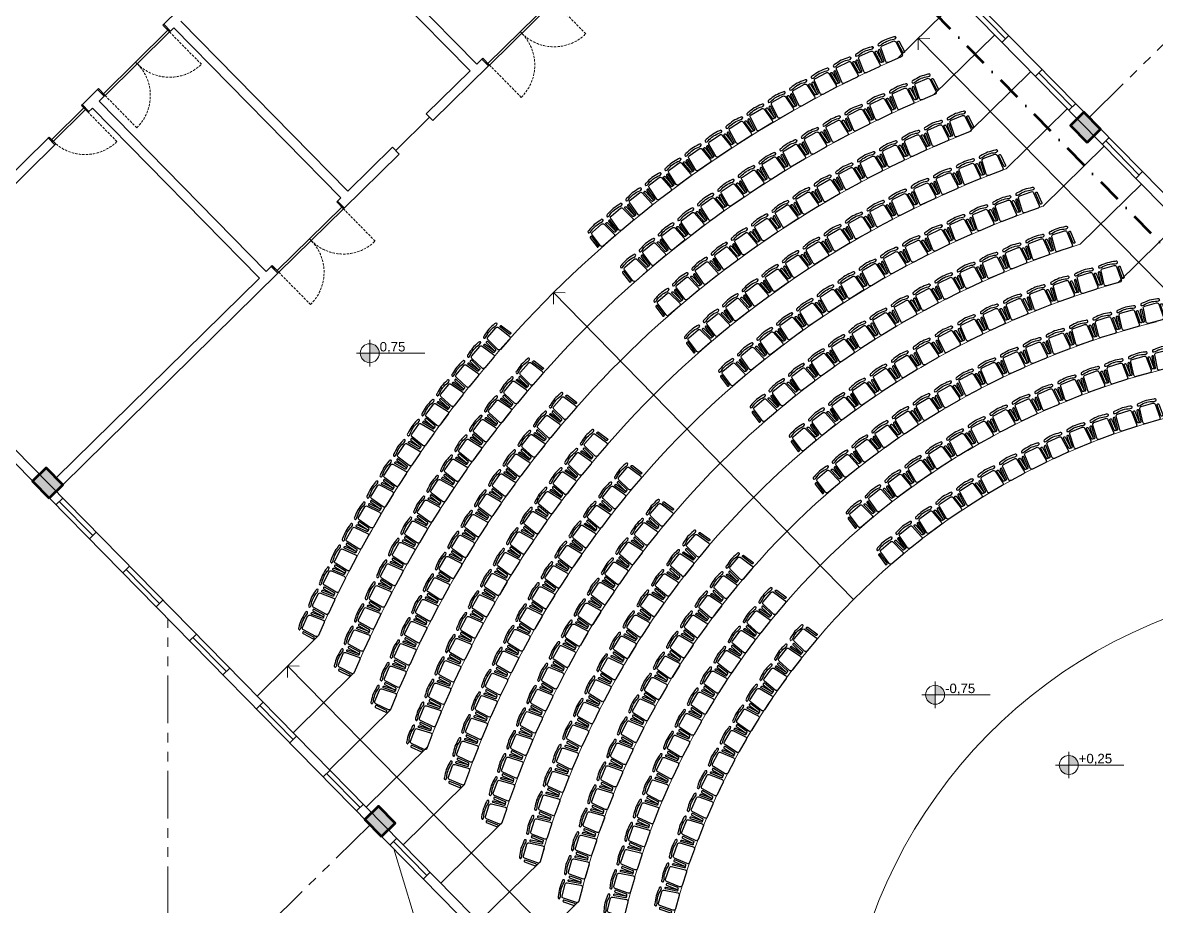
# Model space of a CAD drawing. Header units: millimetres. Extents: x -5316 to 10114, y -10026 to 11025.
# Drawn here: x 2586 to 4965, y -4454 to -2601 of the extents above; entities that cross this region are included whole.
import ezdxf

# ---------------------------------------------------------------- set-up
doc = ezdxf.new("R2010")
doc.units = ezdxf.units.MM
for name, pattern in [('CENTER2', [28.575, 19.05, -3.175, 3.175, -3.175]), ('DASHDOT2', [0.5, 0.25, -0.125, 0, -0.125]), ('DUZ', [0]), ('HIDDEN', [0.375, 0.25, -0.125]), ('PHANTOM', [2.5, 1.25, -0.25, 0.25, -0.25, 0.25, -0.25])]:
    doc.linetypes.add(name, pattern=pattern)
for name, color, linetype, lineweight in [('1m', 12, 'Continuous', 0), ('AKS', 31, 'CENTER2', 5), ('DUVAR', 1, 'Continuous', 35), ('karl', 50, 'Continuous', 20), ('kesit çizgisi', 2, 'DASHDOT2', 50), ('kolon', 5, 'Continuous', 53), ('KOT', 33, 'Continuous', 0), ('MTX-MERDIVEN', 140, 'DUZ', 18), ('PL-KAPI', 43, 'Continuous', 13), ('tefriş', 6, 'Continuous', 25), ('tefrişler', 13, 'Continuous', 5), ('öz-cam', 4, 'Continuous', 5)]:
    doc.layers.add(name, color=color, linetype=linetype, lineweight=lineweight)
doc.layers.add('kot yazıları', color=72, linetype='Continuous')
doc.styles.get("Standard").update_dxf_attribs({"font": 'arial.ttf'})

# ---------------------------------------------------------------- blocks, each defined once
blk = doc.blocks.new('hu  mk öç')
at = {"layer": 'tefriş'}
for points in [[(14361.6, 2306.4), (14360.1, 2282.7, 0.414214), (14361.5, 2281.1), (14362.5, 2281.1, 0.414214), (14364.1, 2282.5), (14365.6, 2306.2, 0.414214), (14364.2, 2307.8), (14363.2, 2307.9, 0.414214)], [(14365, 2316, -0.427803), (14364.4, 2317.1, -0.227411), (14365.5, 2319.3, -0.111662), (14368.4, 2319.9, -0.019222), (14385, 2321.7, -0.019222), (14401.6, 2320, -0.111662), (14404.5, 2319.5, -0.227411), (14405.5, 2317.3, -0.427803), (14405, 2316.1, -0.217035), (14400, 2315.5, 0.071299), (14385.5, 2317.7, 0.002286), (14385, 2317.7, 0.002286), (14384.5, 2317.7, 0.071299), (14370, 2315.3, -0.217035)], [(14371, 2275.3), (14400.5, 2275.5, 0.434115), (14404.4, 2279.8), (14402.4, 2308.7, 0.394589), (14398.4, 2312.5), (14372.8, 2312.3, 0.394589), (14368.9, 2308.6), (14367, 2279.6, 0.434115)], [(14409.7, 2306.7), (14411.4, 2282.9, -0.414214), (14410, 2281.3), (14409, 2281.3, -0.414214), (14407.4, 2282.6), (14405.7, 2306.4, -0.414214), (14407.1, 2308), (14408.1, 2308, -0.414214)]]:
    blk.add_lwpolyline(points, format="xyb", close=True, dxfattribs=at)
blk = doc.blocks.new('kapı-flat-4')
at = {"layer": 'PL-KAPI'}
for p, q in [((44285.1, 82186.7), (44285.1, 81996.7)), ((44290.1, 82186.7), (44290.1, 81996.7)), ((44290.1, 82091.7), (44285.1, 82091.7))]:
    blk.add_line(p, q, dxfattribs=at)
for points in [[(44290.1, 82189.2), (44290.1, 82186.7), (44270.1, 82186.7), (44270.1, 82189.2)], [(44290.1, 81996.7), (44290.1, 81994.2), (44270.1, 81994.2), (44270.1, 81996.7)]]:
    blk.add_lwpolyline(points, close=True, dxfattribs=at)
at = {"layer": 'PL-KAPI', "linetype": 'HIDDEN', "ltscale": 20}
for points in [[(44290.1, 82091.7, 0.414214), (44385.1, 82186.7), (44290.1, 82186.7)], [(44290.1, 82091.7, -0.414214), (44385.1, 81996.7), (44290.1, 81996.7)]]:
    blk.add_lwpolyline(points, format="xyb", dxfattribs=at)
blk = doc.blocks.new('WEFWEF')
at = {"layer": 'DUVAR'}
for p, q in [((46510.2, 84043.8), (46510.2, 84023.8)), ((46610.2, 84043.8), (46610.2, 84023.8))]:
    blk.add_line(p, q, dxfattribs=at)
at = {"layer": 'PL-KAPI', "lineweight": 15}
for p, q in [((46512.7, 84036.3), (46512.7, 84031.3)), ((46607.7, 84036.3), (46512.7, 84036.3)), ((46607.7, 84031.3), (46512.7, 84031.3))]:
    blk.add_line(p, q, dxfattribs=at)
at = {"layer": 'PL-KAPI', "linetype": 'HIDDEN', "ltscale": 20}
blk.add_lwpolyline([(46512.7, 84043.8, -0.384846), (46607.7, 84130.2), (46607.7, 84035.2)], format="xyb", dxfattribs=at)
at = {"layer": 'PL-KAPI', "lineweight": 15}
for points in [[(46512.7, 84043.8), (46510.2, 84043.8), (46510.2, 84023.8), (46512.7, 84023.8)], [(46610.2, 84043.8), (46607.7, 84043.8), (46607.7, 84023.8), (46610.2, 84023.8)]]:
    blk.add_lwpolyline(points, close=True, dxfattribs=at)

msp = doc.modelspace()

# ---------------------------------------------------------------- hatches: boundary and pattern name
at = {"layer": 'karl'}
h = msp.add_hatch(color=7, dxfattribs=at)
h.dxf.hatch_style = 1
h.paths.add_polyline_path([(3334.5, -3294.3, 0.414214), (3314.7, -3274.4), (3314.7, -3294.3)])
h.paths.add_polyline_path([(3314.7, -3294.3), (3294.8, -3294.3, 0.414214), (3314.7, -3314.2)])
h = msp.add_hatch(color=7, dxfattribs=at)
h.dxf.hatch_style = 1
h.paths.add_polyline_path([(4520.9, -4010.6, 0.414214), (4501.1, -3990.7), (4501.1, -4010.6)])
h.paths.add_polyline_path([(4501.1, -4010.6), (4481.2, -4010.6, 0.414214), (4501.1, -4030.5)])
h = msp.add_hatch(color=7, dxfattribs=at)
h.dxf.hatch_style = 1
h.paths.add_polyline_path([(4801.3, -4157.9, 0.414214), (4781.5, -4138), (4781.5, -4157.9)])
h.paths.add_polyline_path([(4781.5, -4157.9), (4761.6, -4157.9, 0.414214), (4781.5, -4177.7)])
at = {"layer": 'kolon'}
for points in [[(4848.4, -2824.3), (4813.4, -2788.7), (4784.8, -2816.7), (4819.9, -2852.4)], [(2670.7, -3570.2), (2635.7, -3534.5), (2607.1, -3562.5), (2642.2, -3598.2)], [(3368.1, -4279.6), (3333, -4243.9), (3304.5, -4271.9), (3339.5, -4307.6)]]:
    msp.add_hatch(color=256, dxfattribs=at).paths.add_polyline_path(points)

# ---------------------------------------------------------------- linework, layer by layer
at = {"layer": '1m', "color": 252, "lineweight": 0, "true_color": 0x939598}
msp.add_lwpolyline([(4064.4, -6172.5), (3986.5, -5970.9), (3902.6, -5759.6), (3814.6, -5541.4), (3725.3, -5319.8), (3637.1, -5098.1), (3552.8, -4879.9), (3474.9, -4668.6), (3406, -4467.7), (3365, -4333.5)], dxfattribs=at)
at = {"layer": 'AKS', "linetype": 'PHANTOM', "ltscale": 80}
for p, q in [((4824.4, -2799.9), (5180.7, -2449.7)), ((2891.1, -6270.4), (2891.1, -3851.4)), ((3315.5, -4283.1), (2959.2, -4633.4))]:
    msp.add_line(p, q, dxfattribs=at)
at = {"layer": 'DUVAR'}
for p, q in [((4624.1, -5614.3), (1383.4, -2317.7)), ((3174.7, -2345.5), (3525.2, -2702.1)), ((3189, -2331.5), (3539.5, -2688.1)), ((2882.6, -2604.7), (3082.2, -2408.4)), ((5649, -3667.3), (4514, -2512.7)), ((6132.9, -4131), (4528.3, -2498.7)), ((2896.6, -2618.9), (2882.6, -2604.7)), ((2896.6, -2618.9), (2903.7, -2611.9)), ((2903.7, -2611.9), (3254.2, -2968.5)), ((2918, -2597.9), (3268.5, -2954.5)), ((3539.5, -2688.1), (3550.2, -2677.6)), ((3564.2, -2691.8), (3550.2, -2677.6)), ((3433.4, -2792.4), (3525.2, -2702.1)), ((3447.4, -2806.6), (3564.2, -2691.8)), ((2709.6, -2774.7), (2743.5, -2741.4)), ((2757.5, -2755.6), (2743.5, -2741.4)), ((2746.8, -2766.1), (2757.5, -2755.6)), ((2723.6, -2788.9), (2732.6, -2780.2)), ((2732.6, -2780.2), (3083.1, -3136.7)), ((2746.8, -2766.1), (3097.3, -3122.7)), ((3369.1, -2869.6), (3440.4, -2799.5)), ((3447.4, -2806.6), (3433.4, -2792.4)), ((2277.9, -3199.1), (2641.9, -2841.3)), ((2291.9, -3213.3), (2655.9, -2855.5)), ((3259.3, -2991.5), (3376.1, -2876.7)), ((3268.5, -2954.5), (3362.1, -2862.5)), ((3376.1, -2876.7), (3362.1, -2862.5)), ((3247.1, -2975.5), (3254.2, -2968.5)), ((3261.1, -2989.8), (3247.1, -2975.5)), ((3097.3, -3122.7), (3108, -3112.2)), ((3122.1, -3126.5), (3108, -3112.2)), ((2656.7, -3555.9), (3083.1, -3136.7)), ((2670.7, -3570.2), (3122.1, -3126.5)), ((4168.6, -5122.5), (2291.9, -3213.3))]:
    msp.add_line(p, q, dxfattribs=at)
at = {"layer": 'kesit çizgisi', "lineweight": 100, "ltscale": 200}
msp.add_lwpolyline([(6428, -4542.1), (3435.2, -1497.7), (3435.2, 3082.1), (-511.5, 7096.9)], dxfattribs=at)
at = {"layer": 'kolon'}
for points in [[(4819.9, -2852.4), (4848.4, -2824.3), (4813.4, -2788.7), (4784.8, -2816.7)], [(2642.2, -3598.2), (2670.7, -3570.2), (2635.7, -3534.5), (2607.1, -3562.5)], [(3339.5, -4307.6), (3368.1, -4279.6), (3333, -4243.9), (3304.5, -4271.9)]]:
    msp.add_lwpolyline(points, close=True, dxfattribs=at)
at = {"layer": 'KOT'}
for p, q in [((3314.7, -3266.5), (3314.7, -3322.1)), ((3286.8, -3294.3), (3430.3, -3294.3)), ((4501.1, -3982.8), (4501.1, -4038.4)), ((4473.2, -4010.6), (4616.7, -4010.6)), ((4781.5, -4130), (4781.5, -4185.7)), ((4753.6, -4157.9), (4897.1, -4157.9))]:
    msp.add_line(p, q, dxfattribs=at)
for centre in [(3314.7, -3294.3), (4501.1, -4010.6), (4781.5, -4157.9)]:
    msp.add_circle(centre, 19.9, dxfattribs=at)
at = {"layer": 'MTX-MERDIVEN', "ltscale": 100}
for p, q in [((4422.4, -2676.3), (4550.8, -2550.1)), ((5175.3, -3355.6), (4465.7, -2633.7)), ((4465.7, -2633.7), (4465.7, -2658.1)), ((4465.7, -2633.7), (4490.1, -2634.1)), ((4497.7, -2752.9), (4626.1, -2626.7)), ((4573.5, -2830), (4701.9, -2703.8)), ((4650, -2907.8), (4778.4, -2781.6)), ((4727.3, -2986.4), (4855.6, -2860.2)), ((4805.4, -3065.9), (4933.8, -2939.7)), ((4884.6, -3146.5), (5013, -3020.3)), ((4329.9, -3810.8), (3700.6, -3167.3)), ((3700.6, -3167.3), (3700.6, -3191.7)), ((3700.6, -3167.3), (3725, -3167.7)), ((3206.6, -3887), (3078.2, -4013.2)), ((3858.8, -4678.9), (3142.4, -3950.1)), ((3142.4, -3950.1), (3142.4, -3974.6)), ((3142.4, -3950.1), (3166.8, -3950.6)), ((3282.3, -3964.1), (3153.9, -4090.2)), ((3358.6, -4041.7), (3230.2, -4167.9)), ((3435.6, -4120), (3307.2, -4246.2)), ((3513.4, -4199.1), (3385, -4325.3)), ((3592.2, -4279.3), (3463.8, -4405.5)), ((3672.2, -4360.7), (3543.8, -4486.9)), ((3753.7, -4443.6), (3625.3, -4569.8))]:
    msp.add_line(p, q, dxfattribs=at)
for radius, start, end in [(2361.1, 113.5741, 156.1883), (2261.1, 112.6014, 157.1992), (2161.1, 111.5311, 158.3123), (2061.1, 110.347, 159.5445), (1961.1, 109.0293, 160.9168), (1861.1, 107.5529, 162.456), (1761.1, 105.8857, 164.1963), (1661.1, 103.9857, 166.1828), (1561.1, 101.7964, 168.4762), (1461.1, 99.2401, 171.1613), (1061.1, 99.0988, 171.8335)]:
    msp.add_arc((5366.7, -4840.3), radius, start, end, dxfattribs=at)
at = {"layer": 'öz-cam'}
for p, q in [((4578.5, -2564.1), (4648.6, -2635.4)), ((4641.5, -2642.4), (4655.8, -2628.4)), ((4711.6, -2713.7), (4725.9, -2699.7)), ((4718.8, -2706.7), (4788.9, -2778)), ((4781.7, -2785), (4796, -2771)), ((4851.8, -2856.4), (4866.1, -2842.3)), ((4859, -2849.3), (4929.1, -2920.7)), ((4921.9, -2927.7), (4936.2, -2913.6)), ((2670.5, -3598.4), (2656.2, -3612.5)), ((2663.3, -3605.4), (2733.4, -3676.8)), ((2740.6, -3669.7), (2726.3, -3683.8)), ((2810.7, -3741.1), (2796.4, -3755.1)), ((2803.5, -3748.1), (2873.6, -3819.4)), ((2880.8, -3812.4), (2866.5, -3826.4)), ((2950.9, -3883.7), (2936.6, -3897.7)), ((2943.7, -3890.7), (3013.8, -3962)), ((3021, -3955), (3006.7, -3969)), ((3091.1, -4026.3), (3076.8, -4040.3)), ((3083.9, -4033.3), (3154.1, -4104.6)), ((3161.2, -4097.6), (3146.9, -4111.6)), ((3231.3, -4168.9), (3217, -4183)), ((3224.2, -4175.9), (3294.3, -4247.3)), ((3301.4, -4240.3), (3287.1, -4254.3)), ((3371.5, -4311.6), (3357.2, -4325.6)), ((3364.4, -4318.6), (3434.5, -4389.9)), ((3441.6, -4382.9), (3427.3, -4396.9))]:
    msp.add_line(p, q, dxfattribs=at)

# ---------------------------------------------------------------- block references
at = {"layer": 'DUVAR', "rotation": 314.5096635252852}
for p in [(-85957.2, -28587.5), (-86763.9, -28651.3), (-86399.3, -29022.1)]:
    msp.add_blockref('kapı-flat-4', p, dxfattribs=at)
at = {"layer": 'PL-KAPI', "xscale": -1, "rotation": 224.5096635281304}
msp.add_blockref('WEFWEF', (-89430.9, 24472), dxfattribs=at)
at = {"layer": 'tefriş', "xscale": -1}
for p, rotation in [((18475.4, 1125.6), 24.13006866842004), ((18343.5, 1407.3), 25.36768919455278), ((18205.5, 1686.2), 26.60530972068545), ((18061.5, 1961.9), 27.84293024681812), ((18603.2, 830.2), 23.24730913096988), ((17911.7, 2234.5), 29.08055077295023), ((18472, 1127.3), 24.5396661807106), ((17755.9, 2503.9), 30.31817129908265), ((18334, 1421.3), 25.83202323045133), ((17594.4, 2769.7), 31.55579182521533), ((18189.5, 1712.2), 27.12438028019158), ((18737.5, 502.9), 22.23739343669486), ((17427.2, 3032.1), 32.79341235134799), ((18038.5, 1999.7), 28.41673732993174), ((18607.7, 816.9), 23.58955274262593), ((17254.3, 3290.7), 34.03103287748074), ((17881, 2283.8), 29.70909437967222), ((18470.5, 1127.8), 24.94171204855676), ((17075.9, 3545.6), 35.26865340361373), ((17717.1, 2564.2), 31.00145142941206), ((18326, 1435.3), 26.29387135448783), ((17547, 2840.9), 32.29380847915232), ((18174.3, 1739.4), 27.64603066041866), ((18860.6, 172.7), 21.2332891781468), ((16892.1, 3796.5), 36.50627392974688), ((17370.6, 3113.7), 33.58616552889256), ((18015.5, 2039.8), 28.99818996634949), ((18732.4, 505), 22.65105382482711), ((16702.9, 4043.5), 37.74389445587963), ((17188.2, 3382.4), 34.87852257863272), ((17849.6, 2336.3), 30.35034927228056), ((18451.6, 1159.6), 25.48658311818811), ((18596, 834.1), 24.06881847150733), ((16508.3, 4286.2), 38.98151498201237), ((17676.8, 2628.9), 31.70250857821163), ((18299.1, 1481.6), 26.90434776486945), ((18999.9, -213.8), 19.99616102373745), ((16999.7, 3646.9), 36.17087962837289), ((17497.1, 2917.3), 33.05466788414246), ((18138.8, 1799.6), 28.32211241155072), ((18875, 139.2), 21.48622184707774), ((16308.6, 4524.8), 40.21913550814488), ((16805.3, 3907.1), 37.46323667811305), ((17970.6, 2113.6), 29.73987705823142), ((18740.9, 488.8), 22.97628267041867), ((16103.8, 4758.9), 41.45675603427803), ((16605.1, 4162.9), 38.75559372785386), ((17310.7, 3201.4), 34.4068271900733), ((17794.7, 2423.3), 31.15764170491229), ((18445.8, 1176.9), 25.95640431710006), ((18597.8, 834.7), 24.46634349375945), ((17117.6, 3481), 35.75898649600445), ((18284.9, 1514.9), 27.44646514044067), ((19004.6, -229.6), 20.32898819347673), ((19125.8, -605), 18.75886179972856), ((16399.2, 4414.1), 40.04795077759458), ((16918, 3756), 37.11114580193576), ((17611.1, 2728.6), 32.57540635159355), ((18115.2, 1848.7), 28.93652596378129), ((18873.2, 142.4), 21.89911458722497), ((16187.7, 4660.5), 41.34030782733514), ((16711.9, 4026.2), 38.46330510786739), ((17420.1, 3029.2), 33.99317099827442), ((18731.6, 510.6), 23.46924098097289), ((17221.7, 3325), 35.4109356449552), ((17937, 2178), 30.4265867871219), ((18579.9, 874.8), 25.03936737472089), ((19195.9, -792.2), 18.3615695709878), ((19331.1, -1377.1), 15.97727079693131), ((16499.5, 4291.4), 39.81546441379879), ((17016.1, 3615.8), 36.82870029163598), ((17750.2, 2502.5), 31.91664761046268), ((18418.4, 1234.7), 26.60949376846873), ((19070.3, -385.7), 20.05338946523354), ((16280.9, 4551.6), 41.16762371972985), ((17555.1, 2822), 33.40670843380329), ((18247, 1590), 28.17962016221697), ((18932.8, 16.9), 21.74520935947912), ((16803.3, 3901.5), 38.24646493831724), ((17351.8, 3136.3), 34.89676925714357), ((18066, 1940.6), 29.74974655596513), ((18622.5, 809.2), 25.12884914796957), ((18783.5, 415.3), 23.43702925372446), ((19419.5, -1455.8), 15.97727079693131), ((16583.5, 4181.8), 39.66422958499827), ((17140.3, 3445.3), 36.38683008048395), ((17875.4, 2286), 31.3198729497133), ((18449.9, 1198.1), 26.82066904221523), ((19259, -1042.1), 17.73644938942204), ((19369, -1470.3), 15.97727079693131), ((14773.1, 6066.1), 48.88247919107476), ((16356.8, 4456.5), 41.08199423167873), ((17675.5, 2626.1), 32.88999934346194), ((18266, 1581.7), 28.51248893646073), ((19135.8, -617.4), 19.49562798191301), ((16920.8, 3748.7), 37.87689090382433), ((17466.3, 2960.5), 34.46012573721058), ((18070.7, 1959.7), 30.20430883070656), ((18850.7, 219.7), 23.01398516689535), ((18999.7, -196.7), 21.25480657440398), ((14535.4, 6266.7), 50.12009971720742), ((16693.6, 4046.2), 39.36695172716517), ((17248, 3289.1), 36.03025213095874), ((18689, 631.2), 24.77316375938656), ((19484.7, -1936.8), 14.46209090748652), ((14293.3, 6462.1), 51.3577202433404), ((14806.9, 6033.7), 49.09445012577941), ((16458.7, 4337.7), 40.85701255050579), ((17864.4, 2331.8), 31.89612872495214), ((18514.8, 1037.6), 26.53234235187768), ((19265, -1021.2), 18.20583201395421), ((19382.4, -1477.2), 16.33396146072061), ((17020.8, 3611.6), 37.60037852470706), ((17647.3, 2697.7), 33.58794861919773), ((18328.1, 1438.5), 28.29152094436881), ((19132.9, -569.2), 20.07770256718806), ((14047.1, 6652.3), 52.59534076947371), ((14559.2, 6243.8), 50.38680717552014), ((16784.8, 3927.8), 39.17050491845553), ((17419.4, 3057), 35.27976851344379), ((18129.3, 1833.4), 30.05069953686026), ((18986, -121.9), 21.94957312042182), ((14846.3, 5997.9), 49.28057955531612), ((16540.3, 4237.3), 40.74063131220394), ((17180.9, 3409.4), 36.97158840768953), ((17918.4, 2222.1), 31.80987812935139), ((18648.9, 757.3), 25.69331422689032), ((18824.6, 320.5), 23.82144367365591), ((13796.9, 6837.1), 53.83296129560638), ((14306.9, 6448.3), 51.67916422526095), ((18458.9, 1188.2), 27.56518478012449), ((19269.2, -1031.2), 18.56091401324797), ((19393.7, -1518.7), 16.56092534545835), ((14050, 6647.1), 52.97152127500166), ((14587.9, 6218.6), 50.63273886124719), ((16932.2, 3754.6), 38.66340830193511), ((17695.7, 2604.1), 33.56905672184276), ((18255, 1612.6), 29.43705533335858), ((19127.8, -548.4), 20.56090268103752), ((13542.7, 7016.5), 55.07058182173913), ((14860.7, 5980), 49.58858211176607), ((16673.4, 4092.3), 40.3552281961807), ((17461.3, 2979), 35.32823531433389), ((18037.4, 2030.2), 31.30892588659266), ((18969.6, -70.7), 22.5608913488273), ((13284.7, 7190.3), 56.3082023478718), ((13788.7, 6840), 54.26387832474239), ((14324.3, 6433.1), 51.98489816717858), ((17215.6, 3346.6), 37.08741390682501), ((18794.9, 401.1), 24.560880016617), ((14055.8, 6641.3), 53.33705747310989), ((14590.1, 6211.6), 51.00634675844734), ((16958.7, 3706.5), 38.8465924993163), ((17806.2, 2440.4), 33.18079643982651), ((18603.8, 866.5), 26.56086868440655), ((13023, 7358.5), 57.54582287400447), ((13523.1, 7027), 55.55623537448287), ((14897.6, 5950), 49.79737749054964), ((18396.6, 1325), 28.56085735219617), ((13782.5, 6843.2), 54.68921677904129), ((14313.8, 6436.4), 52.42411140512868), ((16690.8, 4058.4), 40.60577109180775), ((17304.3, 3237.1), 36.92453754629429), ((18173.5, 1776), 30.56084601998548), ((12757.7, 7521), 58.78344340013754), ((13253.4, 7207.9), 56.84859242422312), ((14613.8, 6194.2), 51.28743831389048), ((17034, 3622.7), 38.79640809952853), ((17934.8, 2218.9), 32.56083468777533), ((12979.7, 7382.8), 58.14094947396327), ((13504.4, 7038.5), 56.04137608497236), ((14032.1, 6654.3), 53.84187605180946), ((17680.7, 2653.2), 34.56082335556503), ((12489, 7677.8), 60.02106392627013), ((13745, 6865.2), 55.25964069849072), ((14323.7, 6430.9), 52.77749913723134), ((14903.7, 5943.8), 50.16138967469379), ((16751.4, 3999.3), 40.66827865276278), ((17411.7, 3078.4), 36.56081202335482), ((12702.1, 7551.3), 59.43330652370401), ((13221.9, 7227.2), 57.39353539090343), ((14604.6, 6201.1), 51.73151606844196), ((12217, 7828.7), 61.25868445240223), ((12934.9, 7409.2), 58.74569469683458), ((13452.8, 7068.9), 56.67740534517151), ((14027.6, 6660), 54.26755996057219), ((14922.2, 5945.2), 50.50614756165411), ((17128, 3494), 38.56080069114452), ((12420.7, 7713.6), 60.72566357344449), ((13725.6, 6881.3), 55.75762078391297), ((14298.6, 6450.1), 53.30164246219011), ((16830, 3899.4), 40.5607893589343), ((11941.7, 7973.7), 62.49630497853433), ((12643.7, 7584.4), 60.09785400276565), ((13155.7, 7265.3), 58.09516999185261), ((14599.6, 6222.6), 52.19796745589969), ((15196.9, 5685.3), 49.40166405426356), ((12135.8, 7869.5), 62.01802062318466), ((13418, 7094.7), 57.24768160725381), ((13985.9, 6690.6), 54.87176885593828), ((11663.4, 8112.7), 63.73392550466677), ((12348.5, 7752.7), 61.45001330869703), ((12853.8, 7454.3), 59.51293463853396), ((14268.9, 6490.4), 53.88978735014529), ((14869.2, 5982.2), 51.16084264675516), ((11847.4, 8019), 63.31037767292489), ((13104.9, 7300.1), 58.7377424305942), ((13666.7, 6922.4), 56.44189524968644), ((15162.3, 5733.1), 50.02763141893274), ((11382.2, 8245.7), 64.97154603079912), ((12049.4, 7913.9), 62.80217261462811), ((12547.3, 7635.8), 60.93069928521522), ((13341.3, 7145.5), 58.01202164343436), ((13930.5, 6748.3), 55.58160724439063), ((14532.5, 6268.8), 52.92002123924677), ((11555.7, 8161.9), 64.60273472266562), ((12786.6, 7497.2), 60.22780325393457), ((13584.7, 6996), 57.27342713863604), ((14187.1, 6544.9), 54.67919983173789), ((14811.7, 6047.4), 51.8995019721669), ((11098.2, 8372.6), 66.20916655693154), ((11746.6, 8068.1), 64.15433192055862), ((12236.4, 7809.7), 62.34846393189648), ((13009.9, 7359.5), 59.58214803718259), ((11260.9, 8298.2), 65.89509177240643), ((12463.3, 7686), 61.71786407727485), ((13231.6, 7233.5), 58.96524703288163), ((13833.4, 6810.3), 56.43837842422887), ((14451, 6350.1), 53.77137252540115), ((15138.2, 5757.2), 50.56073269788306), ((11440.2, 8215), 65.50649122648946), ((11921.3, 7975.8), 63.76622857857782), ((12672.8, 7564.3), 61.15227443093092), ((14762.4, 6091.7), 52.56072136567308), ((10963.1, 8427.8), 67.18744882214723), ((12135.2, 7866.3), 63.20792490061579), ((12871.7, 7460.4), 60.65706692712754), ((13471.8, 7064.8), 58.19755701672), ((14080.6, 6640.9), 55.64324307863532), ((11130.4, 8354.7), 66.85865053242053), ((11602.2, 8134), 65.18399322525909), ((12330.1, 7759.8), 62.72240082467964), ((13700.9, 6919.4), 57.51511363186981), ((14375.2, 6413), 54.56071003346279), ((11802.5, 8038), 64.69798572395656), ((12505.3, 7676.7), 62.34888682137336), ((13102.5, 7308), 59.95673560921136), ((10817.5, 8487), 68.21080983835111), ((11279.3, 8284.3), 66.60175787194044), ((11982.3, 7945.9), 64.29252721842803), ((13312.4, 7185.4), 59.38698418510397), ((13977, 6720.5), 56.56069870125233), ((11465.4, 8201), 66.18804654729693), ((12132.7, 7882), 64.04070671561918), ((12725.9, 7539.7), 61.71591420170273), ((10952.8, 8426.6), 68.01952251862137), ((11629.4, 8122.4), 65.86265361217644), ((12915.3, 7438.5), 61.25885473833782), ((13568.3, 7014), 58.56068736904195), ((11124.2, 8355.2), 67.67810737063778), ((11754.1, 8076.2), 65.73252660986476), ((12342.4, 7759.8), 63.47509279419393), ((10622.8, 8560.8), 69.43728716530248), ((11271.9, 8289.1), 67.4327800059246), ((12510.2, 7678.5), 63.13072529157143), ((13149.6, 7293), 60.56067603683164), ((10779.2, 8500.4), 69.16816819397864), ((11370, 8259.1), 67.42434650411028), ((11952.3, 7968), 65.23427138668482), ((10909.9, 8446), 69.00290639967261), ((12097.5, 7905.2), 65.00259584480553), ((12721.4, 7557.2), 62.56066470462144), ((10430.4, 8636.6), 70.65822901731917), ((10980.6, 8430.6), 69.11616639835569), ((11556, 8164.1), 66.99344997917603), ((10543.8, 8592.9), 70.57303279342028), ((11677.6, 8118.2), 66.87446639803969), ((12284.2, 7806.3), 64.56065337241138), ((10586.4, 8590.6), 70.80798629260103), ((11153.9, 8348), 68.75262857166717), ((10173.8, 8729.7), 72.14315918716822), ((11250.9, 8317.4), 68.74633695127362), ((11838.7, 8040), 66.56064204020116), ((10746.3, 8519.5), 70.51180716415837), ((10187.6, 8738.9), 72.49980618684637), ((10818, 8502.6), 70.61820750450723), ((11385.2, 8258.1), 68.56063070799087), ((10333.6, 8678.3), 72.27098575664951), ((9784.6, 8875.3), 74.19162608109204), ((10379.2, 8673.6), 72.49007805774107), ((10924.4, 8460.1), 70.56061937578065), ((9916.3, 8824.4), 74.03016434914063), ((9935.1, 8830.1), 74.36194861097525), ((10456.9, 8646), 72.56060804357035), ((9494.6, 8957.6), 75.78934294163183), ((9486.2, 8972), 76.23381916420949), ((9983.1, 8815.4), 74.5605967113602)]:
    msp.add_blockref('hu  mk öç', p, dxfattribs=dict(at, rotation=rotation))
at = {"layer": 'tefrişler', "xscale": -1, "rotation": 35.05266699306028}
msp.add_blockref('hu  mk öç', (17561.7, 2842.8), dxfattribs=at)

# ---------------------------------------------------------------- texts
at = {"layer": 'kot yazıları'}
for s, p in [('0,75', (3335.5, -3290.7)), ('-0,75', (4521.9, -4007.1)), ('+0,25', (4802.3, -4154.3))]:
    msp.add_text(s, height=19.87, dxfattribs=at).set_placement(p)

doc.saveas('drawing.dxf')
